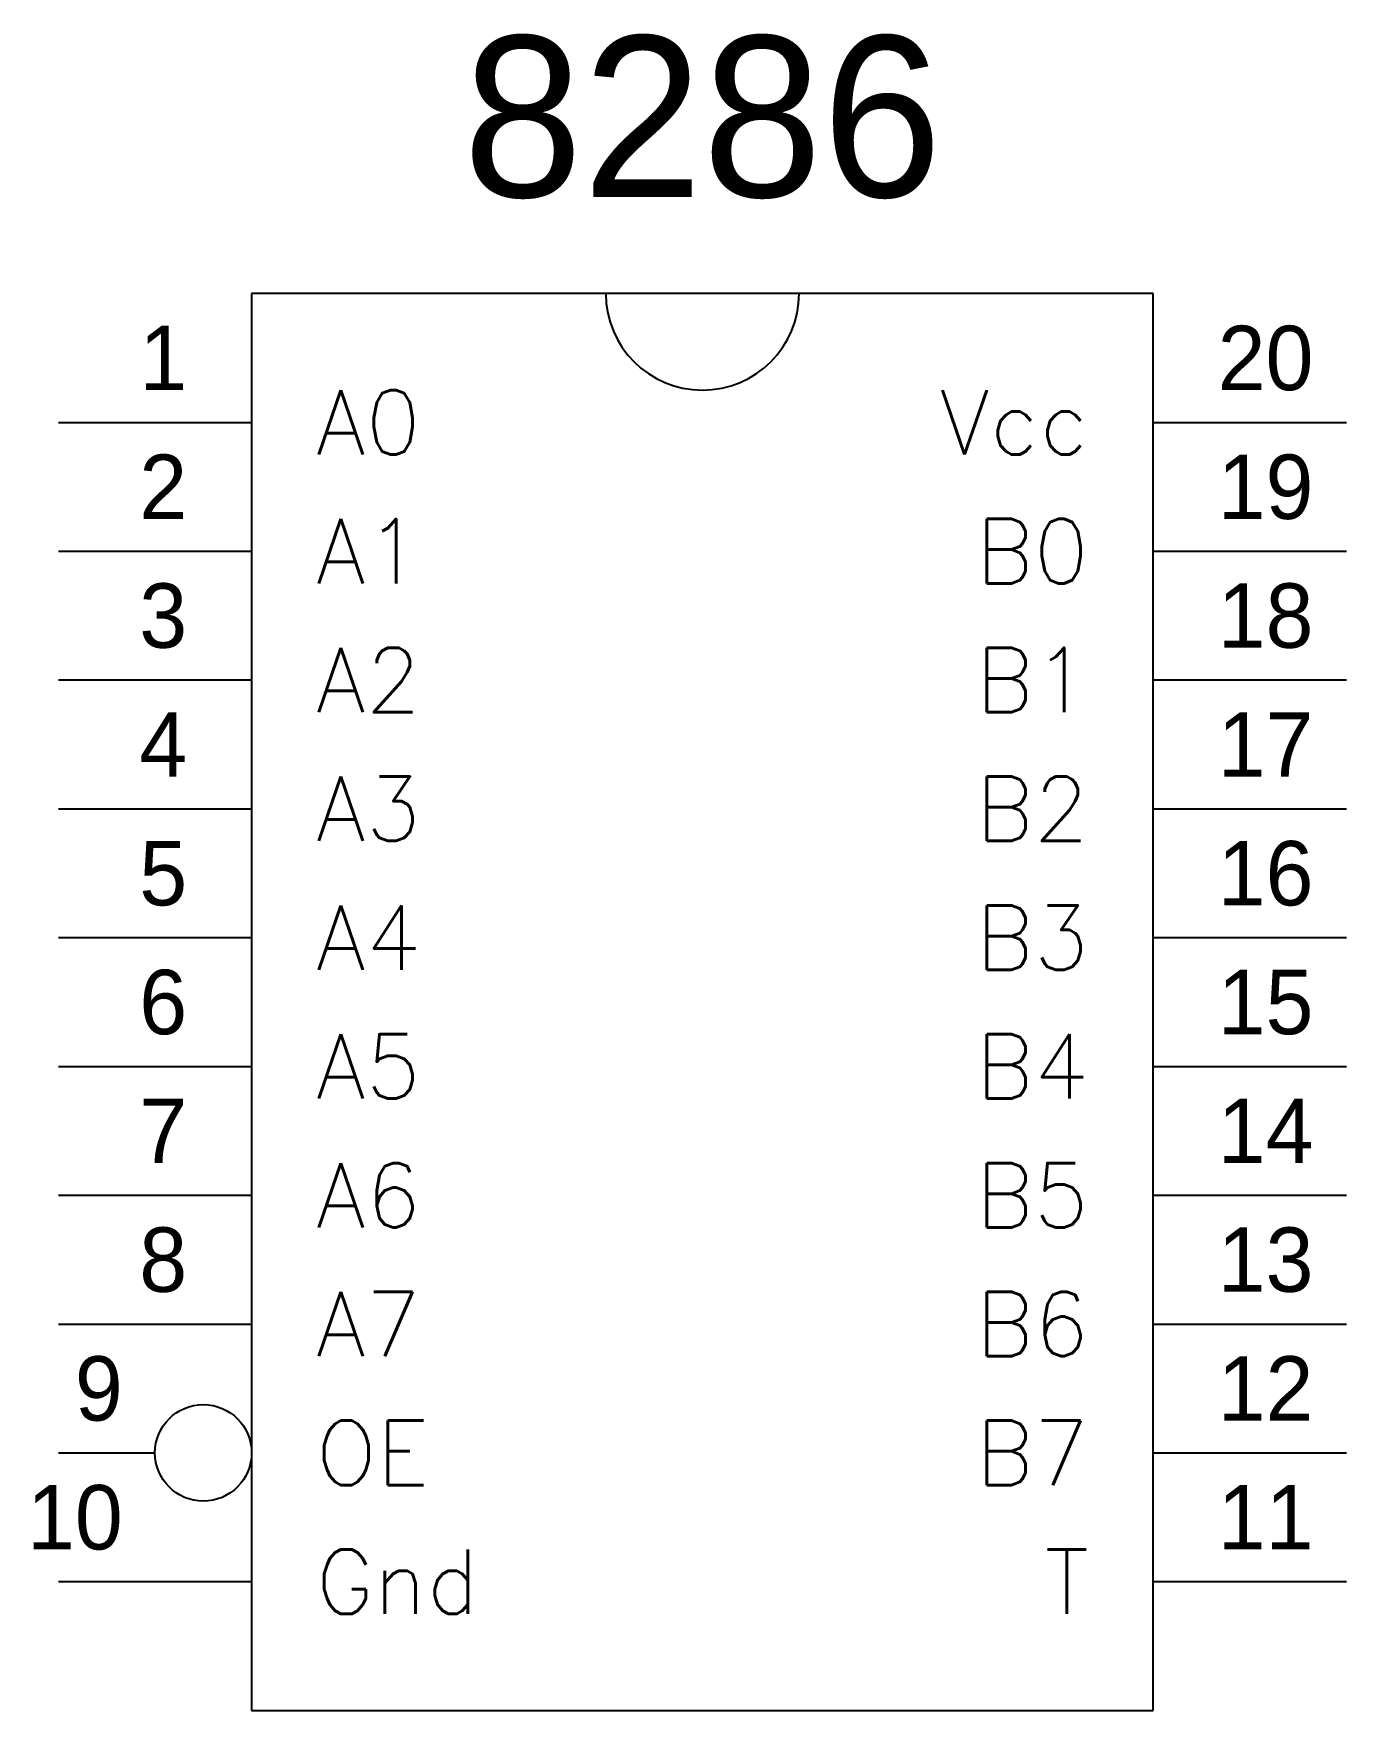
# Model space of a CAD drawing. Extents: x 3.46 to 5.5, y 2.2 to 4.8.
import ezdxf
from ezdxf.enums import TextEntityAlignment as Align

# ---------------------------------------------------------------- set-up
doc = ezdxf.new("R2010")
doc.units = 0
doc.header["$MEASUREMENT"] = 0
doc.layers.get('0').update_dxf_attribs({"linetype": 'CONTINUOUS'})
doc.styles.add('ROMANS', font='romans')

msp = doc.modelspace()

# ---------------------------------------------------------------- linework, layer by layer
for p, q in [((3.8, 4.4), (3.8, 2.2)), ((5.2, 4.4), (3.8, 4.4)), ((5.2, 2.2), (5.2, 4.4)), ((3.5, 4.2), (3.8, 4.2)), ((5.2, 4.2), (5.5, 4.2)), ((3.5, 4), (3.8, 4)), ((5.2, 4), (5.5, 4)), ((3.5, 3.8), (3.8, 3.8)), ((5.2, 3.8), (5.5, 3.8)), ((3.5, 3.6), (3.8, 3.6)), ((5.2, 3.6), (5.5, 3.6)), ((3.5, 3.4), (3.8, 3.4)), ((5.2, 3.4), (5.5, 3.4)), ((3.5, 3.2), (3.8, 3.2)), ((5.2, 3.2), (5.5, 3.2)), ((3.5, 3), (3.8, 3)), ((5.2, 3), (5.5, 3)), ((3.5, 2.8), (3.8, 2.8)), ((5.2, 2.8), (5.5, 2.8)), ((3.5, 2.6), (3.65, 2.6)), ((5.2, 2.6), (5.5, 2.6)), ((3.5, 2.4), (3.8, 2.4)), ((5.2, 2.4), (5.5, 2.4)), ((3.8, 2.2), (5.2, 2.2))]:
    msp.add_line(p, q)
msp.add_circle((3.725, 2.6), 0.075)
msp.add_arc((4.5, 4.4), 0.15, 180, 0)

# ---------------------------------------------------------------- texts
msp.add_text('8286', height=0.25).set_placement((4.5, 4.55), align=Align.CENTER)
for s, p in [('1', (3.7, 4.25)), ('2', (3.7, 4.05)), ('3', (3.7, 3.85)), ('4', (3.7, 3.65)), ('5', (3.7, 3.45)), ('6', (3.7, 3.25)), ('7', (3.7, 3.05)), ('8', (3.7, 2.85)), ('9', (3.6, 2.65)), ('10', (3.6, 2.45))]:
    msp.add_text(s, height=0.1).set_placement(p, align=Align.RIGHT)
for s, p in [('20', (5.3, 4.25)), ('19', (5.3, 4.05)), ('18', (5.3, 3.85)), ('17', (5.3, 3.65)), ('16', (5.3, 3.45)), ('15', (5.3, 3.25)), ('14', (5.3, 3.05)), ('13', (5.3, 2.85)), ('12', (5.3, 2.65)), ('11', (5.3, 2.45))]:
    msp.add_text(s, height=0.1).set_placement(p)
at = {"style": 'ROMANS'}
for s, p in [('A0', (3.9, 4.15)), ('A1', (3.9, 3.95)), ('A2', (3.9, 3.75)), ('A3', (3.9, 3.55)), ('A4', (3.9, 3.35)), ('A5', (3.9, 3.15)), ('A6', (3.9, 2.95)), ('A7', (3.9, 2.75)), ('OE', (3.9, 2.55)), ('Gnd', (3.9, 2.35))]:
    msp.add_text(s, height=0.1, dxfattribs=at).set_placement(p)
for s, p in [('Vcc', (5.1, 4.15)), ('B0', (5.1, 3.95)), ('B1', (5.1, 3.75)), ('B2', (5.1, 3.55)), ('B3', (5.1, 3.35)), ('B4', (5.1, 3.15)), ('B5', (5.1, 2.95)), ('B6', (5.1, 2.75)), ('B7', (5.1, 2.55)), ('T', (5.1, 2.35))]:
    msp.add_text(s, height=0.1, dxfattribs=at).set_placement(p, align=Align.RIGHT)

doc.saveas('drawing.dxf')
